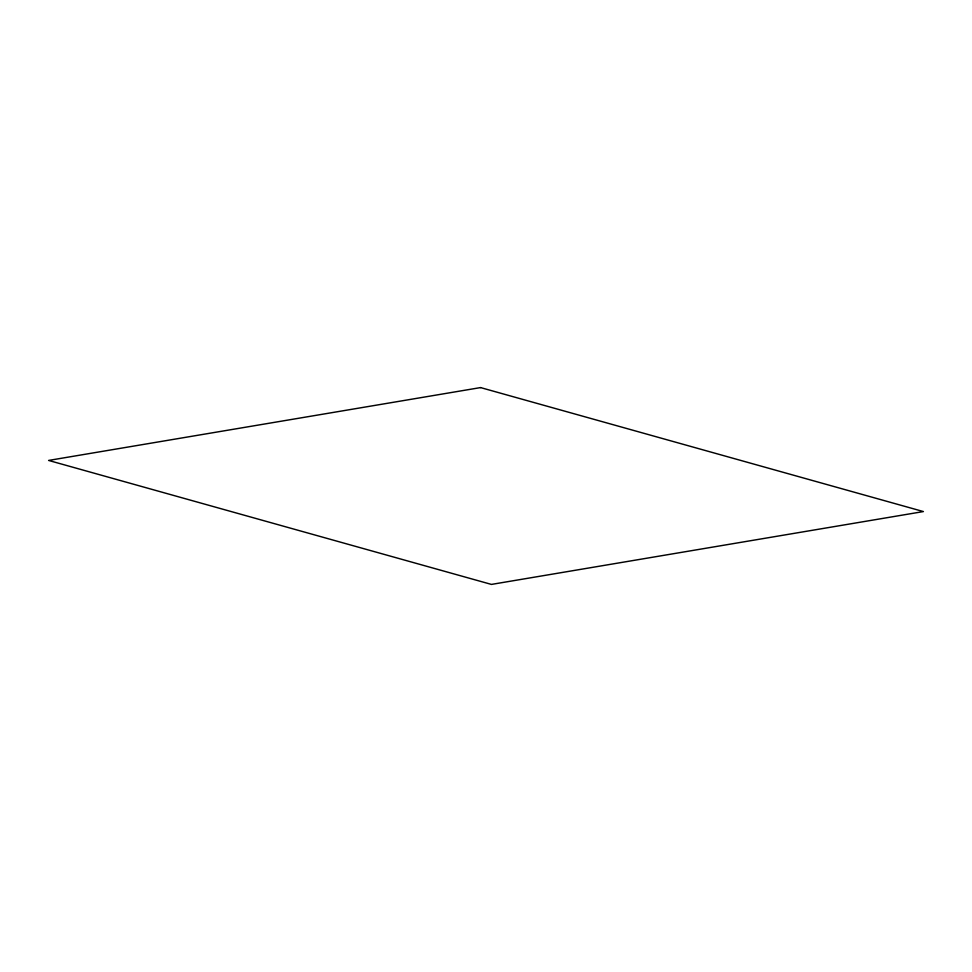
<?xml version="1.0" encoding="UTF-8"?>
<svg xmlns="http://www.w3.org/2000/svg" width="972" height="972" viewBox="0 0 972 972"><rect width="100%" height="100%" fill="white"/><g stroke="black" fill="none" stroke-linecap="round" stroke-linejoin="round"><path stroke-width="1.46" d="M480.569 387.585L48.6 460.436L491.431 584.415L923.4 511.564L480.569 387.585"/></g></svg>
